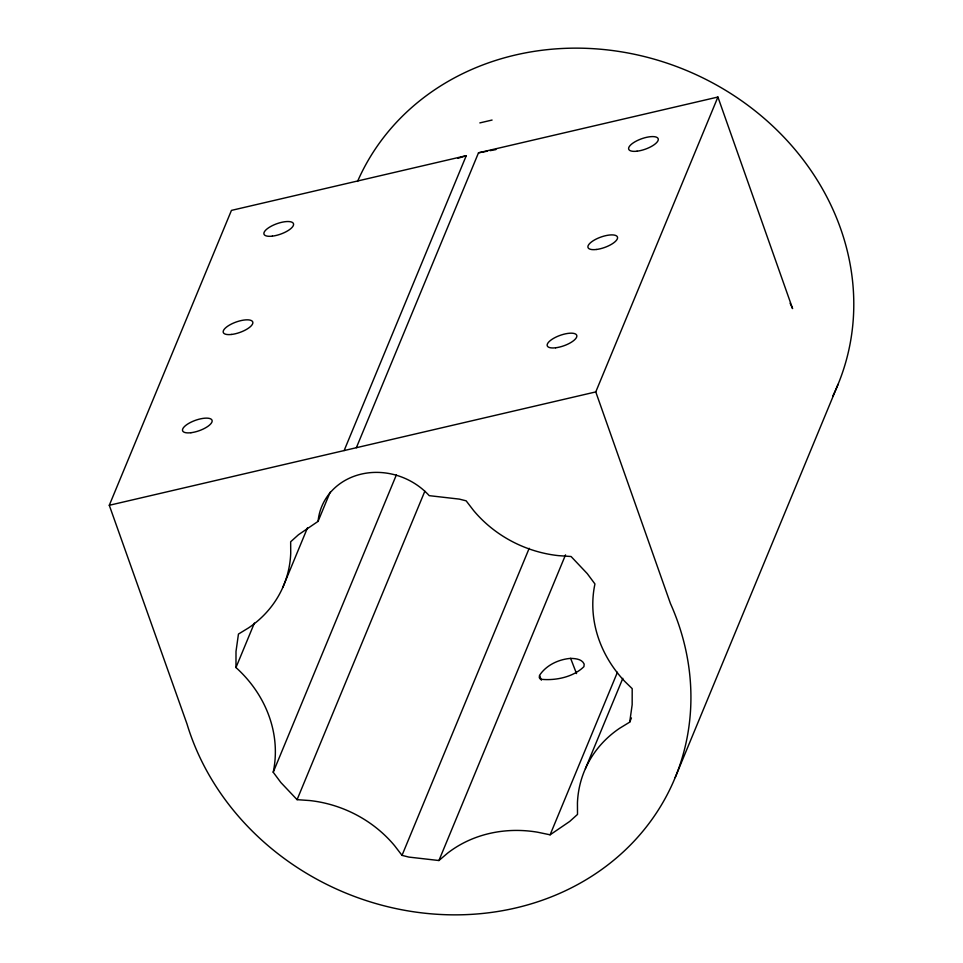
<?xml version="1.0" encoding="UTF-8"?>
<svg xmlns="http://www.w3.org/2000/svg" width="963" height="963" viewBox="0 0 963 963"><rect width="100%" height="100%" fill="white"/><g stroke="black" fill="none" stroke-linecap="round" stroke-linejoin="round"><path stroke-width="1.44" d="M235.971 667.54L236.007 651.433L238.451 634.063L248.562 627.888A116.499 103.799 22.5 0 0 290.73 553.231L290.657 541.772L298.47 534.742L318.067 521.368A64.846 57.78 22.5 0 1 361.474 474.073A64.846 57.78 22.5 0 1 429.233 495.656L459.315 499.111L466.152 500.832L473.579 510.51A116.704 103.98 22.5 0 0 558.371 555.627L571.083 556.518L587.249 573.611L594.941 583.951A120.736 107.579 22.5 0 0 624.915 681.551L632.197 688.653L632.161 704.76L629.706 722.13L619.594 728.305A116.499 103.799 22.5 0 0 577.439 802.949L577.511 814.421L569.699 821.451L550.102 834.813L537.486 832.188A116.824 104.088 22.5 0 0 447.639 853.11L438.923 860.525L408.842 857.082L402.016 855.361L394.589 845.683A116.704 103.98 22.5 0 0 309.785 800.554L297.086 799.663L280.907 782.57L273.215 772.23A120.736 107.579 22.5 0 0 235.971 667.54L254.388 623.073M109.288 505.286L231.445 210.391L466.273 155.669L344.128 450.564L109.288 505.286L186.991 723.947A260.817 232.384 22.5 0 0 519.575 907.038A260.817 232.384 22.5 0 0 670.429 603.488L595.772 391.917L717.917 97.034L478.503 152.816L356.358 447.711L344.128 450.564M282.749 587.538L307.498 527.796M318.067 521.368L330.153 492.201M273.215 772.23L396.371 474.903M297.086 799.663L424.839 491.226M402.016 855.361L529.193 548.308M438.923 860.525L565.534 554.869M550.102 834.813L617.427 672.258M585.408 768.643L622.82 678.337M629.706 722.13L631.439 717.953M675.195 777.526L838.063 384.345M457.87 158.329L466.273 155.669M479.839 122.903L492.081 120.05M356.358 447.711L595.772 391.917M478.503 152.816L487.23 151.203M490.131 150.661L495.945 149.578M570.638 658.367C558.6 659.366 546.25 665.108 539.509 675.4L539.292 677.627L540.399 679.216C555.121 680.889 573.166 677.254 583.927 666.661L584.18 664.133C581.953 658.945 575.489 658.584 570.638 658.367L576.524 673.582M539.774 675.942L541.338 680.155M717.917 97.034L792.585 308.593A260.817 232.384 22.5 0 0 790.105 303.249M357.538 181.441A260.817 232.384 22.5 0 1 694.479 73.934A260.817 232.384 22.5 0 1 832.67 396.323M272.348 236.14A15.625 5.525 -19.6 0 0 293.546 223.946A15.625 5.525 -19.6 0 0 270.35 226.69A15.625 5.525 -19.6 0 0 272.348 236.14M231.638 334.438A15.625 5.525 -19.6 0 0 252.824 322.244A15.625 5.525 -19.6 0 0 229.639 324.988A15.625 5.525 -19.6 0 0 231.638 334.438M190.927 432.724A15.625 5.525 -19.6 0 0 212.113 420.542A15.625 5.525 -19.6 0 0 188.929 423.287A15.625 5.525 -19.6 0 0 190.927 432.724M637.049 151.191A15.625 5.525 -19.6 0 0 658.247 138.997A15.625 5.525 -19.6 0 0 635.05 141.754A15.625 5.525 -19.6 0 0 637.049 151.191M596.338 249.489A15.625 5.525 -19.6 0 0 617.524 237.295A15.625 5.525 -19.6 0 0 594.34 240.052A15.625 5.525 -19.6 0 0 596.338 249.489M555.615 347.787A15.625 5.525 -19.6 0 0 576.813 335.593A15.625 5.525 -19.6 0 0 553.617 338.338A15.625 5.525 -19.6 0 0 555.615 347.787"/></g></svg>
